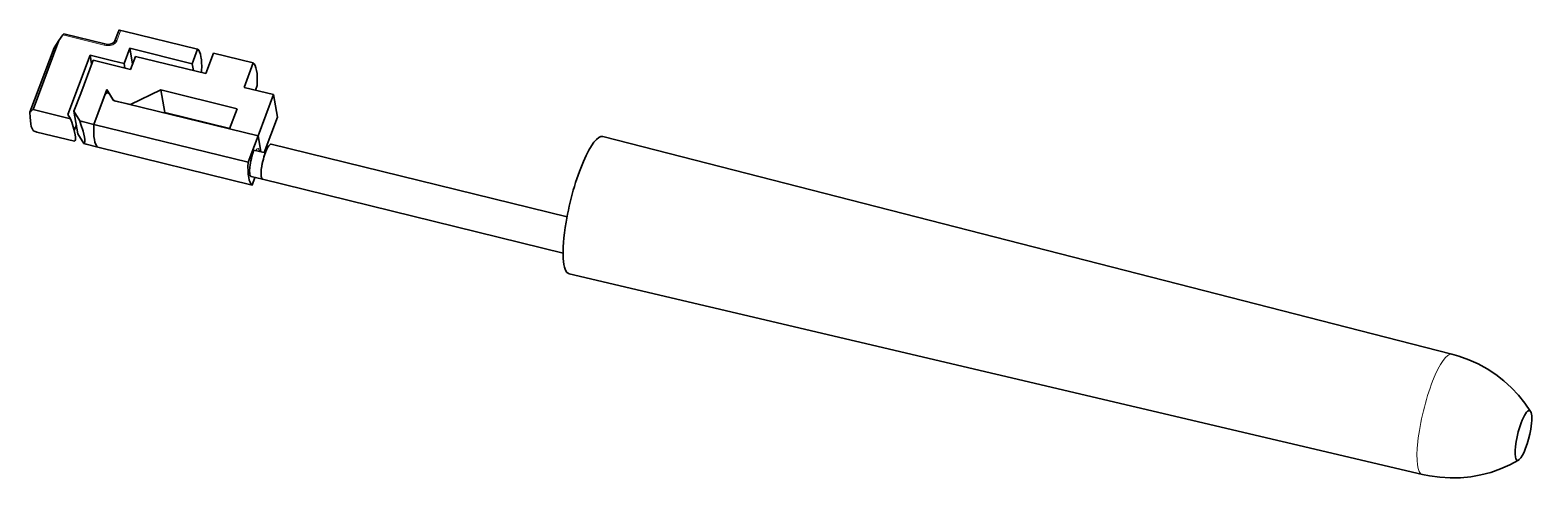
# Model space of a CAD drawing. Extents: x 291 to 1058, y 103 to 772.
# Drawn here: x 932.9 to 1058, y 228 to 265.3 of the extents above; entities that cross this region are included whole.
import ezdxf

# ---------------------------------------------------------------- set-up
doc = ezdxf.new("R2010")
doc.units = 0

msp = doc.modelspace()

# ---------------------------------------------------------------- linework, layer by layer
at = {"color": 7, "lineweight": 35, "ltscale": 0.153564}
msp.add_line((933.13, 258.66), (935.29, 264.41), dxfattribs=at)
at = {"color": 7, "lineweight": 35, "ltscale": 0.018046}
msp.add_line((934.9, 263.8), (935.29, 264.41), dxfattribs=at)
at = {"color": 7, "lineweight": 35, "ltscale": 0.013918}
msp.add_line((935.29, 264.41), (935.62, 264.86), dxfattribs=at)
at = {"color": 7, "lineweight": 13, "ltscale": 0.088427}
msp.add_line((935.62, 264.86), (939.05, 264.01), dxfattribs=at)
at = {"color": 7, "lineweight": 35, "ltscale": 0.087972}
msp.add_line((935.7, 264.95), (939.12, 264.11), dxfattribs=at)
at = {"color": 7, "lineweight": 35, "ltscale": 0.001111}
msp.add_line((939.95, 264.36), (939.93, 264.32), dxfattribs=at)
at = {"color": 7, "lineweight": 35, "ltscale": 0.021411}
msp.add_line((939.95, 264.36), (940.25, 265.16), dxfattribs=at)
at = {"color": 7, "lineweight": 13, "ltscale": 0.021411}
msp.add_line((940.12, 264.38), (940.42, 265.19), dxfattribs=at)
at = {"color": 7, "lineweight": 35, "ltscale": 0.002774}
msp.add_line((940.25, 265.16), (940.29, 265.26), dxfattribs=at)
at = {"color": 7, "lineweight": 13, "ltscale": 0.001472}
msp.add_line((940.42, 265.19), (940.44, 265.24), dxfattribs=at)
at = {"color": 7, "lineweight": 35, "ltscale": 0.006415}
msp.add_line((940.69, 265.18), (940.44, 265.24), dxfattribs=at)
at = {"color": 7, "lineweight": 35, "ltscale": 0.158445}
msp.add_line((946.84, 263.67), (940.69, 265.18), dxfattribs=at)
at = {"color": 7, "lineweight": 35, "ltscale": 0.143458}
msp.add_line((932.88, 258.43), (934.9, 263.8), dxfattribs=at)
at = {"color": 7, "lineweight": 35, "ltscale": 0.131798}
msp.add_line((936.04, 258.25), (937.89, 263.19), dxfattribs=at)
at = {"color": 7, "lineweight": 35, "ltscale": 0.018704}
msp.add_line((938.01, 262.45), (937.89, 263.19), dxfattribs=at)
at = {"color": 7, "lineweight": 35, "ltscale": 0.04845}
msp.add_line((939.77, 262.72), (937.89, 263.19), dxfattribs=at)
at = {"color": 7, "lineweight": 35, "ltscale": 0.033508}
msp.add_line((940.72, 262.49), (941.19, 263.75), dxfattribs=at)
at = {"color": 7, "lineweight": 35, "ltscale": 0.023921}
msp.add_line((941.36, 262.8), (941.19, 263.75), dxfattribs=at)
at = {"color": 7, "lineweight": 35, "ltscale": 0.133872}
msp.add_line((946.39, 262.47), (941.19, 263.75), dxfattribs=at)
at = {"color": 7, "lineweight": 35, "ltscale": 0.029041}
msp.add_line((941.66, 263.08), (941.25, 261.99), dxfattribs=at)
at = {"color": 7, "lineweight": 35, "ltscale": 0.150911}
msp.add_line((947.52, 261.64), (941.66, 263.08), dxfattribs=at)
at = {"color": 7, "lineweight": 35, "ltscale": 0.032073}
msp.add_line((946.39, 262.47), (946.84, 263.67), dxfattribs=at)
at = {"color": 7, "lineweight": 35, "ltscale": 0.045476}
msp.add_line((948.16, 263.35), (947.52, 261.64), dxfattribs=at)
at = {"color": 7, "lineweight": 35, "ltscale": 0.085192}
msp.add_line((951.47, 262.53), (948.16, 263.35), dxfattribs=at)
at = {"color": 7, "lineweight": 35, "ltscale": 0.073718}
msp.add_line((938.13, 262.76), (937.1, 260), dxfattribs=at)
at = {"color": 7, "lineweight": 35, "ltscale": 0.080323}
msp.add_line((938.13, 262.76), (941.25, 261.99), dxfattribs=at)
at = {"color": 7, "lineweight": 35, "ltscale": 0.024572}
msp.add_line((939.77, 262.72), (940.72, 262.49), dxfattribs=at)
at = {"color": 7, "lineweight": 35, "ltscale": 0.009691}
msp.add_line((940.79, 262.11), (940.72, 262.49), dxfattribs=at)
at = {"color": 7, "lineweight": 35, "ltscale": 0.009085}
msp.add_line((941.36, 262.8), (941.42, 262.44), dxfattribs=at)
at = {"color": 7, "lineweight": 35, "ltscale": 0.014537}
msp.add_line((946.49, 261.9), (946.39, 262.47), dxfattribs=at)
at = {"color": 7, "lineweight": 35, "ltscale": 0.001363}
msp.add_line((947.15, 261.73), (947.17, 261.78), dxfattribs=at)
at = {"color": 7, "lineweight": 35, "ltscale": 0.054412}
msp.add_line((950.71, 260.5), (951.47, 262.53), dxfattribs=at)
at = {"color": 7, "lineweight": 35, "ltscale": 0.077612}
msp.add_line((938.19, 257.41), (939.28, 260.32), dxfattribs=at)
at = {"color": 7, "lineweight": 35, "ltscale": 0.007022}
msp.add_line((939.33, 260.04), (939.28, 260.32), dxfattribs=at)
at = {"color": 7, "lineweight": 35, "ltscale": 0.02452}
msp.add_line((939.28, 260.32), (939.78, 259.48), dxfattribs=at)
at = {"color": 7, "lineweight": 35, "ltscale": 0.063053}
msp.add_line((953.16, 259.9), (950.71, 260.5), dxfattribs=at)
at = {"color": 7, "lineweight": 35, "ltscale": 0.010299}
msp.add_line((951.65, 260.26), (951.8, 260.65), dxfattribs=at)
at = {"color": 7, "lineweight": 35, "ltscale": 0.039667}
msp.add_line((937.1, 260), (936.54, 258.51), dxfattribs=at)
at = {"color": 7, "lineweight": 35, "ltscale": 0.066825}
msp.add_line((938.19, 257.41), (939.13, 259.92), dxfattribs=at)
at = {"color": 7, "lineweight": 35, "ltscale": 0.015739}
msp.add_line((939.5, 259.96), (939.82, 259.41), dxfattribs=at)
at = {"color": 7, "lineweight": 35, "ltscale": 0.310147}
msp.add_line((951.87, 256.46), (939.82, 259.41), dxfattribs=at)
at = {"color": 7, "lineweight": 35, "ltscale": 0.034494}
msp.add_line((941.24, 259.07), (939.9, 259.39), dxfattribs=at)
at = {"color": 7, "lineweight": 35, "ltscale": 0.070193}
msp.add_line((943.77, 260.28), (941.24, 259.07), dxfattribs=at)
at = {"color": 7, "lineweight": 35, "ltscale": 0.047843}
for p, q in [((944.1, 258.4), (943.77, 260.28)), ((953.48, 258.01), (953.16, 259.9)), ((936.54, 258.51), (936.87, 256.63))]:
    msp.add_line(p, q, dxfattribs=at)
at = {"color": 7, "lineweight": 35, "ltscale": 0.163859}
msp.add_line((943.77, 260.28), (950.13, 258.72), dxfattribs=at)
at = {"color": 7, "lineweight": 35, "ltscale": 0.091813}
msp.add_line((951.87, 256.46), (953.16, 259.9), dxfattribs=at)
at = {"color": 7, "lineweight": 35, "ltscale": 0.080141}
for p, q in [((936.25, 257.89), (933.13, 258.66)), ((933.46, 256.77), (936.58, 256.01))]:
    msp.add_line(p, q, dxfattribs=at)
at = {"color": 7, "lineweight": 35, "ltscale": 0.010421}
msp.add_line((936.25, 257.89), (936.04, 258.25), dxfattribs=at)
at = {"color": 7, "lineweight": 35, "ltscale": 0.02359}
for p, q in [((936.54, 258.51), (937.02, 257.7)), ((936.87, 256.63), (937.35, 255.82))]:
    msp.add_line(p, q, dxfattribs=at)
at = {"color": 7, "lineweight": 35, "ltscale": 0.001232}
msp.add_line((944.1, 258.4), (944.05, 258.37), dxfattribs=at)
at = {"color": 7, "lineweight": 35, "ltscale": 0.139431}
msp.add_line((944.1, 258.4), (949.51, 257.07), dxfattribs=at)
at = {"color": 7, "lineweight": 35, "ltscale": 0.044901}
msp.add_line((950.13, 258.72), (949.5, 257.04), dxfattribs=at)
at = {"color": 7, "lineweight": 35, "ltscale": 0.078158}
msp.add_line((952.39, 255.08), (953.48, 258.01), dxfattribs=at)
at = {"color": 7, "lineweight": 35, "ltscale": 0.012249}
msp.add_line((936.57, 256.91), (936.74, 257.37), dxfattribs=at)
at = {"color": 7, "lineweight": 35, "ltscale": 0.005186}
msp.add_line((937.22, 257.65), (937.02, 257.7), dxfattribs=at)
at = {"color": 7, "lineweight": 35, "ltscale": 0.024996}
msp.add_line((938.19, 257.41), (937.22, 257.65), dxfattribs=at)
at = {"color": 7, "lineweight": 35, "ltscale": 0.330798}
msp.add_line((951.04, 254.26), (938.19, 257.41), dxfattribs=at)
at = {"color": 7, "lineweight": 35, "ltscale": 0.060852}
msp.add_line((951.87, 256.46), (949.5, 257.04), dxfattribs=at)
at = {"color": 7, "lineweight": 35, "ltscale": 0.005185}
msp.add_line((937.35, 255.82), (937.55, 255.77), dxfattribs=at)
at = {"color": 7, "lineweight": 35, "ltscale": 0.024997}
msp.add_line((938.52, 255.53), (937.55, 255.77), dxfattribs=at)
at = {"color": 7, "lineweight": 35, "ltscale": 0.3308}
msp.add_line((951.37, 252.37), (938.52, 255.53), dxfattribs=at)
at = {"color": 7, "lineweight": 35, "ltscale": 0.058656}
msp.add_line((951.04, 254.26), (951.87, 256.46), dxfattribs=at)
at = {"color": 7, "lineweight": 35, "ltscale": 0.033034}
msp.add_line((951.87, 256.46), (952.09, 255.15), dxfattribs=at)
msp.add_line((951.87, 256.46), (952.09, 255.15), dxfattribs=at)
at = {"color": 7, "lineweight": 35}
for p, q in [((977.6, 249.72), (952.97, 255.76)), ((1051.28, 238.29), (980.59, 256.4)), ((977.27, 246.71), (952.25, 252.85)), ((1048.83, 228.29), (977.78, 244.97))]:
    msp.add_line(p, q, dxfattribs=at)
at = {"color": 7, "lineweight": 35, "ltscale": 0.024341}
for p, q in [((951.53, 255.28), (952.48, 255.05)), ((951.31, 253.08), (952.25, 252.85))]:
    msp.add_line(p, q, dxfattribs=at)
at = {"color": 7, "lineweight": 35, "ltscale": 0.011905}
msp.add_line((952.02, 255.17), (952.48, 255.06), dxfattribs=at)
at = {"color": 7, "lineweight": 35, "ltscale": 0.016925}
msp.add_line((951.37, 252.37), (951.61, 253.01), dxfattribs=at)
at = {"color": 7, "lineweight": 13}
msp.add_lwpolyline([(940.09, 264.32), (940.05, 264.26), (939.95, 264.15), (939.78, 264.05), (939.55, 263.98), (939.43, 263.97), (939.19, 263.99), (939.05, 264.01)], dxfattribs=at)
at = {"color": 7, "lineweight": 35}
for points in [[(939.93, 264.32), (939.87, 264.23), (939.73, 264.14), (939.56, 264.09), (939.33, 264.07), (939.12, 264.11)], [(940.44, 265.24), (940.34, 265.26), (940.3, 265.27), (940.29, 265.27), (940.29, 265.26), (940.29, 265.26), (940.29, 265.26)], [(932.94, 257.46), (932.89, 257.99), (932.88, 258.43)], [(936.65, 256.55), (936.53, 257.03), (936.35, 257.61), (936.25, 257.89)], [(932.94, 257.46), (932.99, 257.24), (933.05, 257.07), (933.15, 256.9)], [(937.42, 256.36), (937.31, 256.84), (937.12, 257.42), (937.02, 257.7)], [(936.65, 256.55), (936.67, 256.36), (936.67, 256.16), (936.65, 256.09), (936.62, 256.04), (936.58, 256.01)], [(937.42, 256.36), (937.45, 256.17), (937.44, 255.97), (937.42, 255.9), (937.4, 255.85), (937.35, 255.82)], [(1057.84, 233.52), (1057.36, 234.22), (1056.83, 234.88), (1056.24, 235.5), (1055.61, 236.08), (1054.93, 236.6), (1054.22, 237.07), (1053.46, 237.48), (1052.68, 237.83), (1051.87, 238.12), (1051.28, 238.29)], [(1056.84, 229.48), (1056.1, 229.08), (1055.32, 228.74), (1054.52, 228.46), (1053.69, 228.25), (1052.85, 228.1), (1051.99, 228.01), (1051.14, 228), (1050.28, 228.05), (1049.43, 228.16), (1048.83, 228.29)]]:
    msp.add_lwpolyline(points, dxfattribs=at)
at = {"color": 7, "lineweight": 13}
msp.add_arc((939.64, 264.56), 0.511, 331.1551, 339.3582, dxfattribs=at)
at = {"color": 7, "lineweight": 35}
for centre, radius, start, end in [((926.81, 265.3), 9.17, 311.4452, 313.5557), ((934.85, 260.64), 4.11, 245.535, 250.2179), ((952.05, 255.3), 0.135, 210.3547, 257.8676)]:
    msp.add_arc(centre, radius, start, end, dxfattribs=at)
for centre, major_axis, ratio, start_param, end_param in [((935.59, 264.77), (0.117, 0.177), 0.103621, 0.036881, 1.128518), ((945.55, 258.85), (-1.19, -4.87), 0.228163, 2.662333, 3.05131), ((945.55, 258.85), (1.19, 4.87), 0.228163, 5.414949, 5.803926), ((950.18, 257.71), (-1.19, -4.87), 0.228163, 2.273357, 3.05131), ((939.32, 259.87), (0.197, 0.034), 0.863931, 0.315208, 2.671403), ((939.96, 259.56), (0.197, 0.034), 0.863931, 3.456801, 4.242199), ((939.81, 260.35), (1.19, 4.87), 0.228163, 2.273357, 3.05131), ((939.81, 260.35), (1.19, 4.87), 0.228163, 2.273357, 3.05131), ((952.61, 254.31), (0.36, 1.46), 0.228163, 0.306139, 3.141629), ((952.61, 254.31), (0.36, 1.46), 0.228163, 0.000037, 0.306139), ((979.18, 250.69), (-1.4, -5.71), 0.228163, 3.139343, 5.018528), ((952.66, 257.2), (-1.19, -4.87), 0.228163, 5.414949, 6.192902), ((951.66, 254.54), (-0.36, -1.46), 0.228163, 4.233129, 6.283222), ((952.61, 254.31), (-0.36, -1.46), 0.228163, 4.233129, 6.283222), ((979.18, 250.69), (-1.4, -5.71), 0.228163, 5.018528, 6.285508), ((1057.24, 231.53), (-0.51, -2.07), 0.228163, 1.876935, 5.018528), ((1057.24, 231.53), (-0.51, -2.07), 0.228163, 5.018528, 8.16012)]:
    msp.add_ellipse(centre, major_axis=major_axis, ratio=ratio, start_param=start_param, end_param=end_param, dxfattribs=at)
at = {"color": 7, "lineweight": 13}
for centre, major_axis, ratio, start_param, end_param in [((939.07, 263.91), (0.048, 0.194), 0.228163, 0.000037, 1.091537), ((940.11, 264.22), (0.175, -0.096), 0.414242, 1.890906, 3.141593), ((940.14, 264.29), (-0.187, 0.07), 0.448959, 4.97059, 6.283183), ((951.66, 254.54), (-0.215, -0.874), 0.228163, 2.493921, 3.835308), ((951.85, 254.49), (-0.167, -0.68), 0.228163, 3.141593, 3.296272), ((1050.05, 233.29), (-1.23, -5), 0.228163, 3.139343, 6.285508)]:
    msp.add_ellipse(centre, major_axis=major_axis, ratio=ratio, start_param=start_param, end_param=end_param, dxfattribs=at)

doc.saveas('drawing.dxf')
